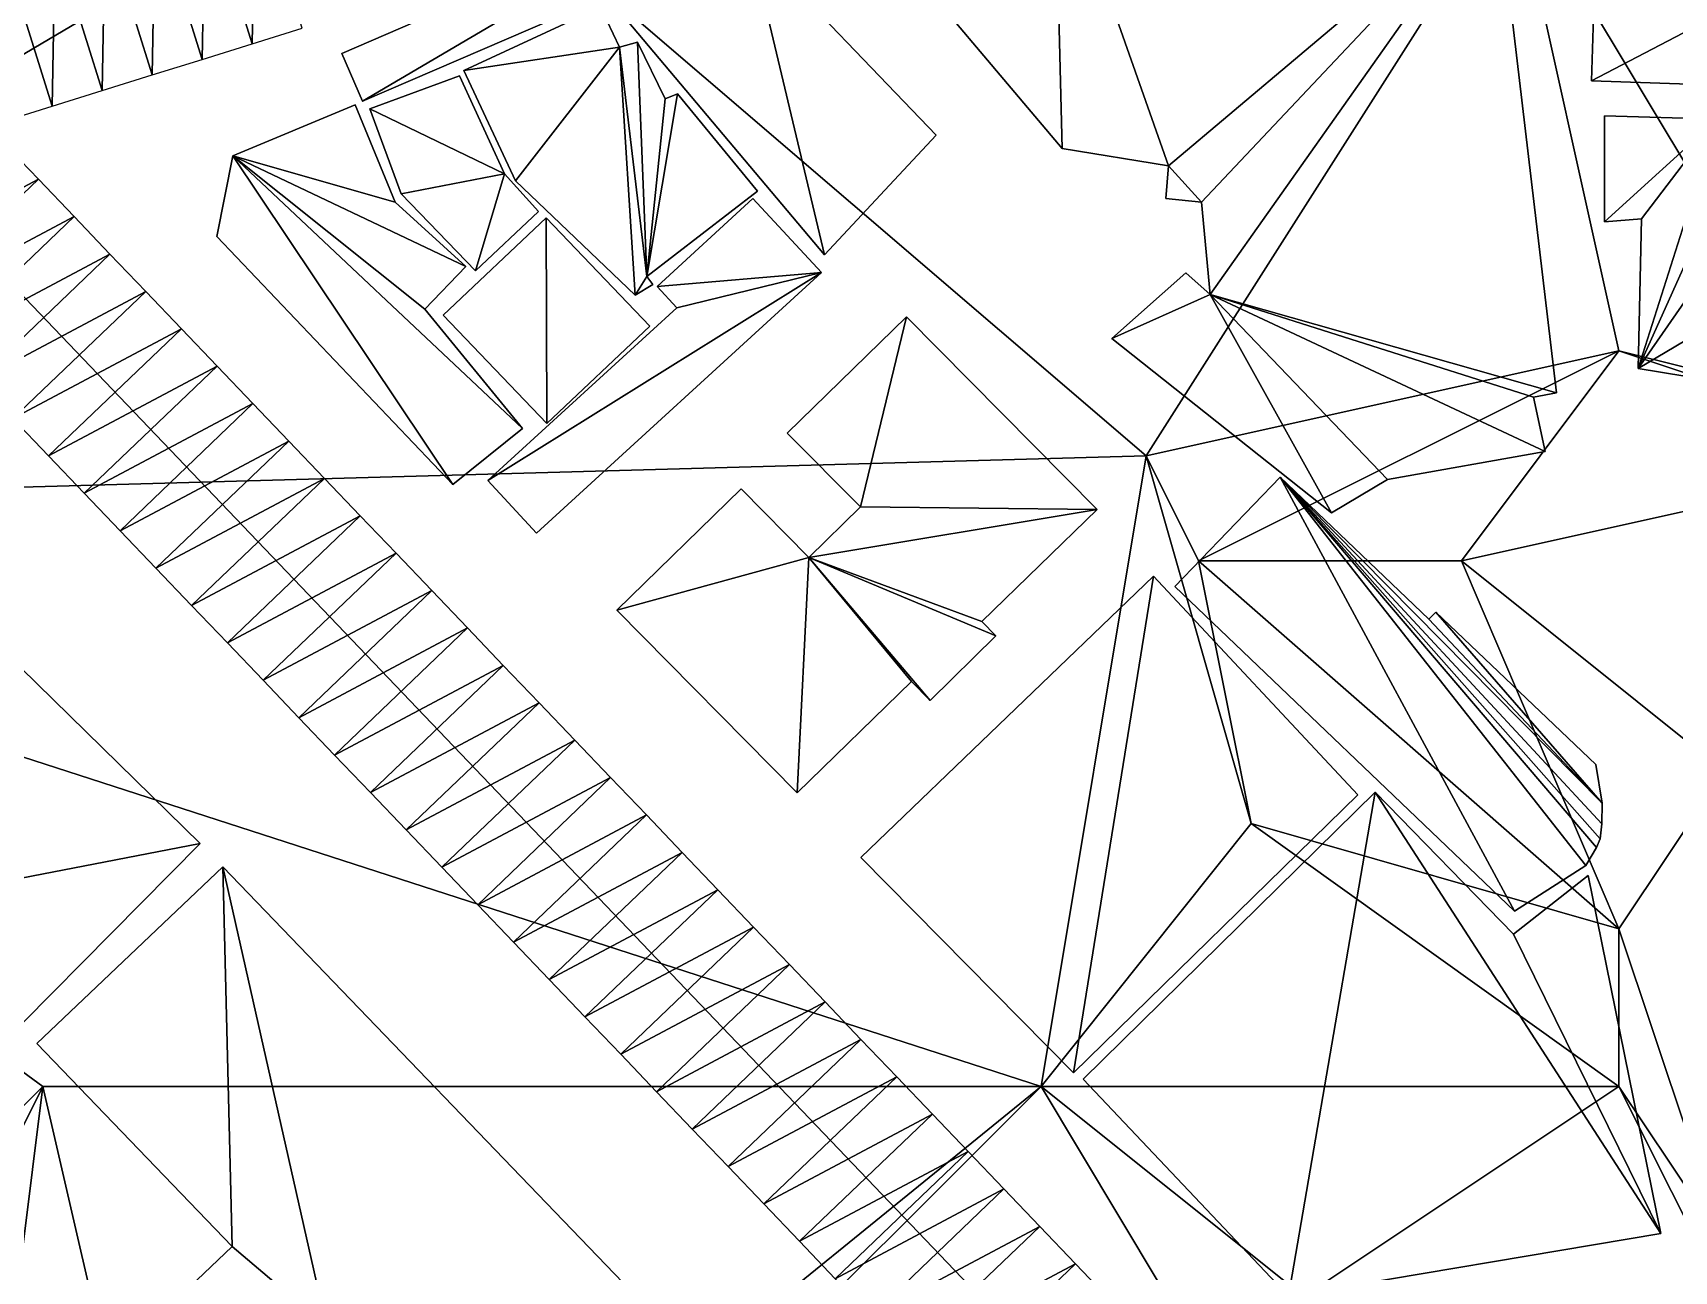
# Model space of a CAD drawing. Header units: metres. Extents: x -1103 to 901, y -902 to 905.
# Drawn here: x -860.4 to -797.9, y 205 to 252.1 of the extents above; entities that cross this region are included whole.
import ezdxf

# ---------------------------------------------------------------- set-up
doc = ezdxf.new("R2010")
doc.units = ezdxf.units.M
for name, color, linetype in [('OSM_BUILDING_FOOTPRINTS', 7, 'CONTINUOUS'), ('OSM_BUILDING_ROOFS', 1, 'CONTINUOUS'), ('OSM_BUILDING_WALLS', 8, 'CONTINUOUS'), ('OSM_ROAD_AXES', 2, 'CONTINUOUS'), ('OSM_ROAD_SURFACE', 9, 'CONTINUOUS'), ('OSM_TERRAIN', 3, 'CONTINUOUS')]:
    doc.layers.add(name, color=color, linetype=linetype)

msp = doc.modelspace()

# ---------------------------------------------------------------- linework, layer by layer
at = {"layer": 'OSM_BUILDING_FOOTPRINTS'}
for points in [[(-828.337, 256.164, 15.679), (-821.483, 259.371, 15.679), (-804.648, 257.58, 15.679), (-802.382, 238.404, 15.679), (-803.255, 238.227, 15.679), (-802.813, 236.17, 15.679), (-808.815, 235.097, 15.679), (-810.938, 233.836, 15.679), (-819.305, 240.472, 15.679), (-816.487, 242.971, 15.679), (-815.558, 242.141, 15.679), (-815.89, 245.658, 15.679), (-817.249, 245.791, 15.679), (-817.15, 247.041, 15.679), (-821.196, 247.704, 15.679), (-828.337, 256.164, 15.679)], [(-848.62, 251.309, 15.826), (-834.007, 257.635, 15.826), (-833.211, 255.81, 15.826), (-847.824, 249.495, 15.826), (-848.62, 251.309, 15.826)], [(-800.857, 256.375, 15.413), (-790.013, 256.043, 15.413), (-790.212, 249.452, 15.413), (-793.992, 249.573, 15.413), (-794.037, 248.014, 15.413), (-795.352, 248.047, 15.413), (-795.451, 244.818, 15.413), (-790.256, 244.663, 15.413), (-790.466, 237.884, 15.413), (-799.265, 239.322, 15.413), (-799.143, 245.017, 15.413), (-800.547, 244.906, 15.413), (-800.547, 248.943, 15.413), (-796.247, 248.81, 15.413), (-796.214, 250.115, 15.413), (-801.045, 250.27, 15.413), (-800.857, 256.375, 15.413)], [(-838.362, 253.289, 15.929), (-833.09, 255.6, 15.929), (-825.993, 248.202, 15.929), (-830.249, 243.656, 15.929), (-838.362, 253.289, 15.929)], [(-843.967, 250.668, 15.974), (-842.01, 246.465, 15.974), (-837.456, 242.119, 15.974), (-836.781, 242.517, 15.974), (-837.003, 242.827, 15.974), (-832.791, 246.078, 15.974), (-835.842, 249.783, 15.974), (-836.306, 249.584, 15.974), (-837.356, 251.751, 15.974), (-838.042, 251.552, 15.974), (-838.771, 253.078, 15.974), (-843.967, 250.668, 15.974)], [(-847.548, 249.208, 15.989), (-846.354, 245.967, 15.989), (-843.524, 243.048, 15.989), (-841.126, 245.304, 15.989), (-842.419, 246.731, 15.989), (-844.132, 250.468, 15.989), (-847.548, 249.208, 15.989)], [(-853.373, 244.353, 15.985), (-852.765, 247.416, 15.985), (-848.112, 249.362, 15.985), (-846.586, 245.658, 15.985), (-843.9, 243.203, 15.985), (-845.459, 241.577, 15.985), (-841.733, 237.043, 15.985), (-844.397, 234.908, 15.985), (-853.373, 244.353, 15.985)], [(-832.968, 245.791, 16), (-830.359, 242.982, 16), (-841.203, 233.062, 16), (-843.06, 235.063, 16), (-835.864, 241.632, 16), (-836.616, 242.451, 16), (-832.968, 245.791, 16)], [(-844.762, 241.356, 16), (-840.838, 245.061, 16), (-836.892, 240.936, 16), (-840.816, 237.231, 16), (-844.762, 241.356, 16)], [(-831.663, 236.866, 15.981), (-827.12, 241.29, 15.981), (-819.869, 233.958, 15.981), (-824.257, 229.689, 15.981), (-823.716, 229.147, 15.981), (-826.225, 226.692, 15.981), (-826.932, 227.411, 15.981), (-831.287, 223.175, 15.981), (-838.152, 230.12, 15.981), (-833.421, 234.743, 15.981), (-830.845, 232.133, 15.981), (-828.878, 234.057, 15.981), (-831.663, 236.866, 15.981)], [(-816.907, 231.027, 15.588), (-812.894, 235.185, 15.588), (-807.235, 229.789, 15.588), (-806.969, 230.054, 15.588), (-800.879, 224.248, 15.588), (-800.646, 222.777, 15.588), (-800.657, 221.992, 15.588), (-800.713, 221.417, 15.588), (-800.856, 221.085, 15.588), (-801.265, 220.4, 15.588), (-803.973, 218.674, 15.588), (-816.907, 231.027, 15.588)], [(-886.578, 220.365, 15.792), (-875.713, 231.325, 15.792), (-873.701, 229.356, 15.792), (-870.263, 232.818, 15.792), (-868.616, 231.214, 15.792), (-866.439, 233.415, 15.792), (-854.003, 221.239, 15.792), (-864.139, 211.021, 15.792), (-868.096, 214.891, 15.792), (-863.653, 219.381, 15.792), (-868.439, 224.059, 15.792), (-870.628, 221.847, 15.792), (-866.814, 218.121, 15.792), (-871.18, 213.708, 15.792), (-865.764, 208.411, 15.792), (-870.871, 203.257, 15.792), (-877.337, 209.583, 15.792), (-876.453, 210.468, 15.792), (-886.578, 220.365, 15.792)], [(-828.856, 220.709, 15.678), (-817.713, 231.414, 15.678), (-809.943, 223.098, 15.678), (-820.764, 212.514, 15.678), (-828.856, 220.709, 15.678)], [(-820.399, 212.271, 15.641), (-809.279, 223.198, 15.641), (-804.018, 217.79, 15.641), (-801.177, 220.024, 15.641), (-798.413, 206.399, 15.641), (-812.584, 204.01, 15.641), (-820.399, 212.271, 15.641)], [(-860.226, 213.631, 15.854), (-853.141, 220.355, 15.854), (-836.615, 203.18, 15.854), (-843.347, 196.788, 15.854), (-849.194, 202.859, 15.854), (-849.802, 202.284, 15.854), (-843.457, 195.693, 15.854), (-846.53, 192.785, 15.854), (-852.311, 198.801, 15.854), (-855.307, 195.958, 15.854), (-852.753, 193.293, 15.854), (-856.257, 189.953, 15.854), (-866.493, 200.603, 15.854), (-863.487, 203.456, 15.854), (-861.21, 201.09, 15.854), (-859.817, 202.417, 15.854), (-859.087, 201.654, 15.854), (-856.346, 204.242, 15.854), (-855.484, 203.346, 15.854), (-852.787, 205.901, 15.854), (-860.226, 213.631, 15.854)]]:
    msp.add_polyline3d(points, close=True, dxfattribs=at)
at = {"layer": 'OSM_BUILDING_ROOFS'}
for points in [[(-821.483, 259.371, 27.279), (-828.337, 256.164, 27.279), (-821.196, 247.704, 27.279)], [(-821.483, 259.371, 27.279), (-821.196, 247.704, 27.279), (-817.15, 247.041, 27.279)], [(-804.648, 257.58, 27.279), (-821.483, 259.371, 27.279), (-817.15, 247.041, 27.279)], [(-834.007, 257.635, 25.826), (-848.62, 251.309, 25.826), (-847.824, 249.495, 25.826)], [(-834.007, 257.635, 25.826), (-847.824, 249.495, 25.826), (-833.211, 255.81, 25.826)], [(-804.648, 257.58, 27.279), (-817.15, 247.041, 27.279), (-815.89, 245.658, 27.279)], [(-804.648, 257.58, 27.279), (-815.89, 245.658, 27.279), (-815.558, 242.141, 27.279)], [(-815.558, 242.141, 27.279), (-802.382, 238.404, 27.279), (-804.648, 257.58, 27.279)], [(-790.013, 256.043, 27.013), (-800.857, 256.375, 27.013), (-801.045, 250.27, 27.013)], [(-833.09, 255.6, 30.729), (-838.362, 253.289, 30.729), (-830.249, 243.656, 30.729)], [(-833.09, 255.6, 30.729), (-830.249, 243.656, 30.729), (-825.993, 248.202, 30.729)], [(-790.013, 256.043, 27.013), (-801.045, 250.27, 27.013), (-796.214, 250.115, 27.013)], [(-838.042, 251.552, 27.574), (-838.771, 253.078, 27.574), (-843.967, 250.668, 27.574)], [(-838.042, 251.552, 27.574), (-843.967, 250.668, 27.574), (-842.01, 246.465, 27.574)], [(-838.042, 251.552, 27.574), (-842.01, 246.465, 27.574), (-837.456, 242.119, 27.574)], [(-837.003, 242.827, 27.574), (-837.356, 251.751, 27.574), (-838.042, 251.552, 27.574)], [(-837.003, 242.827, 27.574), (-838.042, 251.552, 27.574), (-837.456, 242.119, 27.574)], [(-837.003, 242.827, 27.574), (-836.306, 249.584, 27.574), (-837.356, 251.751, 27.574)], [(-842.419, 246.731, 30.789), (-844.132, 250.468, 30.789), (-847.548, 249.208, 30.789)], [(-852.765, 247.416, 21.185), (-846.586, 245.658, 21.185), (-848.112, 249.362, 21.185)], [(-837.003, 242.827, 27.574), (-832.791, 246.078, 27.574), (-835.842, 249.783, 27.574)], [(-837.003, 242.827, 27.574), (-835.842, 249.783, 27.574), (-836.306, 249.584, 27.574)], [(-842.419, 246.731, 30.789), (-847.548, 249.208, 30.789), (-846.354, 245.967, 30.789)], [(-796.247, 248.81, 27.013), (-800.547, 248.943, 27.013), (-800.547, 244.906, 27.013)], [(-796.247, 248.81, 27.013), (-800.547, 244.906, 27.013), (-799.143, 245.017, 27.013)], [(-796.247, 248.81, 27.013), (-799.143, 245.017, 27.013), (-799.265, 239.322, 27.013)], [(-796.247, 248.81, 27.013), (-799.265, 239.322, 27.013), (-795.352, 248.047, 27.013)], [(-799.265, 239.322, 27.013), (-795.451, 244.818, 27.013), (-795.352, 248.047, 27.013)], [(-852.765, 247.416, 21.185), (-853.373, 244.353, 21.185), (-844.397, 234.908, 21.185)], [(-852.765, 247.416, 21.185), (-844.397, 234.908, 21.185), (-841.733, 237.043, 21.185)], [(-852.765, 247.416, 21.185), (-841.733, 237.043, 21.185), (-845.459, 241.577, 21.185)], [(-852.765, 247.416, 21.185), (-845.459, 241.577, 21.185), (-843.9, 243.203, 21.185)], [(-852.765, 247.416, 21.185), (-843.9, 243.203, 21.185), (-846.586, 245.658, 21.185)], [(-817.15, 247.041, 27.279), (-817.249, 245.791, 27.279), (-815.89, 245.658, 27.279)], [(-842.419, 246.731, 30.789), (-846.354, 245.967, 30.789), (-843.524, 243.048, 30.789)], [(-842.419, 246.731, 30.789), (-843.524, 243.048, 30.789), (-841.126, 245.304, 30.789)], [(-830.359, 242.982, 21.2), (-832.968, 245.791, 21.2), (-836.616, 242.451, 21.2)], [(-840.838, 245.061, 30.8), (-844.762, 241.356, 30.8), (-840.816, 237.231, 30.8)], [(-840.838, 245.061, 30.8), (-840.816, 237.231, 30.8), (-836.892, 240.936, 30.8)], [(-799.265, 239.322, 27.013), (-790.256, 244.663, 27.013), (-795.451, 244.818, 27.013)], [(-799.265, 239.322, 27.013), (-790.466, 237.884, 27.013), (-790.256, 244.663, 27.013)], [(-830.359, 242.982, 21.2), (-835.864, 241.632, 21.2), (-843.06, 235.063, 21.2)], [(-830.359, 242.982, 21.2), (-843.06, 235.063, 21.2), (-841.203, 233.062, 21.2)], [(-837.456, 242.119, 27.574), (-836.781, 242.517, 27.574), (-837.003, 242.827, 27.574)], [(-830.359, 242.982, 21.2), (-836.616, 242.451, 21.2), (-835.864, 241.632, 21.2)], [(-815.558, 242.141, 27.279), (-816.487, 242.971, 27.279), (-819.305, 240.472, 27.279)], [(-815.558, 242.141, 27.279), (-819.305, 240.472, 27.279), (-810.938, 233.836, 27.279)], [(-815.558, 242.141, 27.279), (-810.938, 233.836, 27.279), (-808.815, 235.097, 27.279)], [(-815.558, 242.141, 27.279), (-808.815, 235.097, 27.279), (-802.813, 236.17, 27.279)], [(-815.558, 242.141, 27.279), (-802.813, 236.17, 27.279), (-803.255, 238.227, 27.279)], [(-815.558, 242.141, 27.279), (-803.255, 238.227, 27.279), (-802.382, 238.404, 27.279)], [(-827.12, 241.29, 30.781), (-831.663, 236.866, 30.781), (-828.878, 234.057, 30.781)], [(-819.869, 233.958, 30.781), (-827.12, 241.29, 30.781), (-828.878, 234.057, 30.781)], [(-812.894, 235.185, 20.788), (-816.907, 231.027, 20.788), (-803.973, 218.674, 20.788)], [(-812.894, 235.185, 20.788), (-803.973, 218.674, 20.788), (-801.265, 220.4, 20.788)], [(-812.894, 235.185, 20.788), (-801.265, 220.4, 20.788), (-800.856, 221.085, 20.788)], [(-812.894, 235.185, 20.788), (-800.856, 221.085, 20.788), (-800.713, 221.417, 20.788)], [(-812.894, 235.185, 20.788), (-800.713, 221.417, 20.788), (-800.657, 221.992, 20.788)], [(-812.894, 235.185, 20.788), (-800.657, 221.992, 20.788), (-800.646, 222.777, 20.788)], [(-800.646, 222.777, 20.788), (-807.235, 229.789, 20.788), (-812.894, 235.185, 20.788)], [(-830.845, 232.133, 30.781), (-833.421, 234.743, 30.781), (-838.152, 230.12, 30.781)], [(-819.869, 233.958, 30.781), (-828.878, 234.057, 30.781), (-830.845, 232.133, 30.781)], [(-830.845, 232.133, 30.781), (-824.257, 229.689, 30.781), (-819.869, 233.958, 30.781)], [(-863.653, 219.381, 30.592), (-854.003, 221.239, 30.592), (-866.439, 233.415, 30.592)], [(-830.845, 232.133, 30.781), (-838.152, 230.12, 30.781), (-831.287, 223.175, 30.781)], [(-830.845, 232.133, 30.781), (-831.287, 223.175, 30.781), (-826.932, 227.411, 30.781)], [(-830.845, 232.133, 30.781), (-826.932, 227.411, 30.781), (-826.225, 226.692, 30.781)], [(-830.845, 232.133, 30.781), (-826.225, 226.692, 30.781), (-823.716, 229.147, 30.781)], [(-830.845, 232.133, 30.781), (-823.716, 229.147, 30.781), (-824.257, 229.689, 30.781)], [(-817.713, 231.414, 30.478), (-828.856, 220.709, 30.478), (-820.764, 212.514, 30.478)], [(-817.713, 231.414, 30.478), (-820.764, 212.514, 30.478), (-809.943, 223.098, 30.478)], [(-800.646, 222.777, 20.788), (-806.969, 230.054, 20.788), (-807.235, 229.789, 20.788)], [(-800.646, 222.777, 20.788), (-800.879, 224.248, 20.788), (-806.969, 230.054, 20.788)], [(-809.279, 223.198, 33.641), (-820.399, 212.271, 33.641), (-812.584, 204.01, 33.641)], [(-809.279, 223.198, 33.641), (-812.584, 204.01, 33.641), (-798.413, 206.399, 33.641)], [(-798.413, 206.399, 33.641), (-804.018, 217.79, 33.641), (-809.279, 223.198, 33.641)], [(-863.653, 219.381, 30.592), (-864.139, 211.021, 30.592), (-854.003, 221.239, 30.592)], [(-853.141, 220.355, 33.854), (-860.226, 213.631, 33.854), (-852.787, 205.901, 33.854)], [(-849.194, 202.859, 33.854), (-836.615, 203.18, 33.854), (-853.141, 220.355, 33.854)], [(-849.194, 202.859, 33.854), (-853.141, 220.355, 33.854), (-852.787, 205.901, 33.854)], [(-798.413, 206.399, 33.641), (-801.177, 220.024, 33.641), (-804.018, 217.79, 33.641)], [(-849.194, 202.859, 33.854), (-852.787, 205.901, 33.854), (-855.484, 203.346, 33.854)]]:
    msp.add_3dface(points, dxfattribs=at)
at = {"layer": 'OSM_BUILDING_WALLS'}
for points in [[(-834.007, 257.635, 15.826), (-848.62, 251.309, 15.826), (-848.62, 251.309, 25.826)], [(-834.007, 257.635, 15.826), (-848.62, 251.309, 25.826), (-834.007, 257.635, 25.826)], [(-802.382, 238.404, 15.679), (-804.648, 257.58, 15.679), (-804.648, 257.58, 27.279)], [(-802.382, 238.404, 15.679), (-804.648, 257.58, 27.279), (-802.382, 238.404, 27.279)], [(-800.857, 256.375, 15.413), (-801.045, 250.27, 15.413), (-801.045, 250.27, 27.013)], [(-800.857, 256.375, 15.413), (-801.045, 250.27, 27.013), (-800.857, 256.375, 27.013)], [(-847.824, 249.495, 15.826), (-833.211, 255.81, 15.826), (-833.211, 255.81, 25.826)], [(-847.824, 249.495, 15.826), (-833.211, 255.81, 25.826), (-847.824, 249.495, 25.826)], [(-825.993, 248.202, 15.929), (-833.09, 255.6, 15.929), (-833.09, 255.6, 30.729)], [(-825.993, 248.202, 15.929), (-833.09, 255.6, 30.729), (-825.993, 248.202, 30.729)], [(-828.337, 256.164, 15.679), (-821.196, 247.704, 15.679), (-821.196, 247.704, 27.279)], [(-828.337, 256.164, 15.679), (-821.196, 247.704, 27.279), (-828.337, 256.164, 27.279)], [(-838.771, 253.078, 15.974), (-843.967, 250.668, 15.974), (-843.967, 250.668, 27.574)], [(-838.771, 253.078, 15.974), (-843.967, 250.668, 27.574), (-838.771, 253.078, 27.574)], [(-838.042, 251.552, 15.974), (-838.771, 253.078, 15.974), (-838.771, 253.078, 27.574)], [(-838.042, 251.552, 15.974), (-838.771, 253.078, 27.574), (-838.042, 251.552, 27.574)], [(-838.362, 253.289, 15.929), (-830.249, 243.656, 15.929), (-830.249, 243.656, 30.729)], [(-838.362, 253.289, 15.929), (-830.249, 243.656, 30.729), (-838.362, 253.289, 30.729)], [(-848.62, 251.309, 15.826), (-847.824, 249.495, 15.826), (-847.824, 249.495, 25.826)], [(-848.62, 251.309, 15.826), (-847.824, 249.495, 25.826), (-848.62, 251.309, 25.826)], [(-837.356, 251.751, 15.974), (-838.042, 251.552, 15.974), (-838.042, 251.552, 27.574)], [(-837.356, 251.751, 15.974), (-838.042, 251.552, 27.574), (-837.356, 251.751, 27.574)], [(-836.306, 249.584, 15.974), (-837.356, 251.751, 15.974), (-837.356, 251.751, 27.574)], [(-836.306, 249.584, 15.974), (-837.356, 251.751, 27.574), (-836.306, 249.584, 27.574)], [(-843.967, 250.668, 15.974), (-842.01, 246.465, 15.974), (-842.01, 246.465, 27.574)], [(-843.967, 250.668, 15.974), (-842.01, 246.465, 27.574), (-843.967, 250.668, 27.574)], [(-844.132, 250.468, 15.989), (-847.548, 249.208, 15.989), (-847.548, 249.208, 30.789)], [(-844.132, 250.468, 15.989), (-847.548, 249.208, 30.789), (-844.132, 250.468, 30.789)], [(-842.419, 246.731, 15.989), (-844.132, 250.468, 15.989), (-844.132, 250.468, 30.789)], [(-842.419, 246.731, 15.989), (-844.132, 250.468, 30.789), (-842.419, 246.731, 30.789)], [(-801.045, 250.27, 15.413), (-796.214, 250.115, 15.413), (-796.214, 250.115, 27.013)], [(-801.045, 250.27, 15.413), (-796.214, 250.115, 27.013), (-801.045, 250.27, 27.013)], [(-848.112, 249.362, 15.985), (-852.765, 247.416, 15.985), (-852.765, 247.416, 21.185)], [(-848.112, 249.362, 15.985), (-852.765, 247.416, 21.185), (-848.112, 249.362, 21.185)], [(-846.586, 245.658, 15.985), (-848.112, 249.362, 15.985), (-848.112, 249.362, 21.185)], [(-846.586, 245.658, 15.985), (-848.112, 249.362, 21.185), (-846.586, 245.658, 21.185)], [(-835.842, 249.783, 15.974), (-836.306, 249.584, 15.974), (-836.306, 249.584, 27.574)], [(-835.842, 249.783, 15.974), (-836.306, 249.584, 27.574), (-835.842, 249.783, 27.574)], [(-832.791, 246.078, 15.974), (-835.842, 249.783, 15.974), (-835.842, 249.783, 27.574)], [(-832.791, 246.078, 15.974), (-835.842, 249.783, 27.574), (-832.791, 246.078, 27.574)], [(-847.548, 249.208, 15.989), (-846.354, 245.967, 15.989), (-846.354, 245.967, 30.789)], [(-847.548, 249.208, 15.989), (-846.354, 245.967, 30.789), (-847.548, 249.208, 30.789)], [(-796.247, 248.81, 15.413), (-800.547, 248.943, 15.413), (-800.547, 248.943, 27.013)], [(-796.247, 248.81, 15.413), (-800.547, 248.943, 27.013), (-796.247, 248.81, 27.013)], [(-800.547, 248.943, 15.413), (-800.547, 244.906, 15.413), (-800.547, 244.906, 27.013)], [(-800.547, 248.943, 15.413), (-800.547, 244.906, 27.013), (-800.547, 248.943, 27.013)], [(-830.249, 243.656, 15.929), (-825.993, 248.202, 15.929), (-825.993, 248.202, 30.729)], [(-830.249, 243.656, 15.929), (-825.993, 248.202, 30.729), (-830.249, 243.656, 30.729)], [(-821.196, 247.704, 15.679), (-817.15, 247.041, 15.679), (-817.15, 247.041, 27.279)], [(-821.196, 247.704, 15.679), (-817.15, 247.041, 27.279), (-821.196, 247.704, 27.279)], [(-852.765, 247.416, 15.985), (-853.373, 244.353, 15.985), (-853.373, 244.353, 21.185)], [(-852.765, 247.416, 15.985), (-853.373, 244.353, 21.185), (-852.765, 247.416, 21.185)], [(-817.15, 247.041, 15.679), (-817.249, 245.791, 15.679), (-817.249, 245.791, 27.279)], [(-817.15, 247.041, 15.679), (-817.249, 245.791, 27.279), (-817.15, 247.041, 27.279)], [(-841.126, 245.304, 15.989), (-842.419, 246.731, 15.989), (-842.419, 246.731, 30.789)], [(-841.126, 245.304, 15.989), (-842.419, 246.731, 30.789), (-841.126, 245.304, 30.789)], [(-842.01, 246.465, 15.974), (-837.456, 242.119, 15.974), (-837.456, 242.119, 27.574)], [(-842.01, 246.465, 15.974), (-837.456, 242.119, 27.574), (-842.01, 246.465, 27.574)], [(-843.9, 243.203, 15.985), (-846.586, 245.658, 15.985), (-846.586, 245.658, 21.185)], [(-843.9, 243.203, 15.985), (-846.586, 245.658, 21.185), (-843.9, 243.203, 21.185)], [(-846.354, 245.967, 15.989), (-843.524, 243.048, 15.989), (-843.524, 243.048, 30.789)], [(-846.354, 245.967, 15.989), (-843.524, 243.048, 30.789), (-846.354, 245.967, 30.789)], [(-837.003, 242.827, 15.974), (-832.791, 246.078, 15.974), (-832.791, 246.078, 27.574)], [(-837.003, 242.827, 15.974), (-832.791, 246.078, 27.574), (-837.003, 242.827, 27.574)], [(-832.968, 245.791, 16), (-836.616, 242.451, 16), (-836.616, 242.451, 21.2)], [(-832.968, 245.791, 16), (-836.616, 242.451, 21.2), (-832.968, 245.791, 21.2)], [(-830.359, 242.982, 16), (-832.968, 245.791, 16), (-832.968, 245.791, 21.2)], [(-830.359, 242.982, 16), (-832.968, 245.791, 21.2), (-830.359, 242.982, 21.2)], [(-817.249, 245.791, 15.679), (-815.89, 245.658, 15.679), (-815.89, 245.658, 27.279)], [(-817.249, 245.791, 15.679), (-815.89, 245.658, 27.279), (-817.249, 245.791, 27.279)], [(-815.89, 245.658, 15.679), (-815.558, 242.141, 15.679), (-815.558, 242.141, 27.279)], [(-815.89, 245.658, 15.679), (-815.558, 242.141, 27.279), (-815.89, 245.658, 27.279)], [(-840.838, 245.061, 16), (-844.762, 241.356, 16), (-844.762, 241.356, 30.8)], [(-840.838, 245.061, 16), (-844.762, 241.356, 30.8), (-840.838, 245.061, 30.8)], [(-843.524, 243.048, 15.989), (-841.126, 245.304, 15.989), (-841.126, 245.304, 30.789)], [(-843.524, 243.048, 15.989), (-841.126, 245.304, 30.789), (-843.524, 243.048, 30.789)], [(-836.892, 240.936, 16), (-840.838, 245.061, 16), (-840.838, 245.061, 30.8)], [(-836.892, 240.936, 16), (-840.838, 245.061, 30.8), (-836.892, 240.936, 30.8)], [(-800.547, 244.906, 15.413), (-799.143, 245.017, 15.413), (-799.143, 245.017, 27.013)], [(-800.547, 244.906, 15.413), (-799.143, 245.017, 27.013), (-800.547, 244.906, 27.013)], [(-799.143, 245.017, 15.413), (-799.265, 239.322, 15.413), (-799.265, 239.322, 27.013)], [(-799.143, 245.017, 15.413), (-799.265, 239.322, 27.013), (-799.143, 245.017, 27.013)], [(-853.373, 244.353, 15.985), (-844.397, 234.908, 15.985), (-844.397, 234.908, 21.185)], [(-853.373, 244.353, 15.985), (-844.397, 234.908, 21.185), (-853.373, 244.353, 21.185)], [(-845.459, 241.577, 15.985), (-843.9, 243.203, 15.985), (-843.9, 243.203, 21.185)], [(-845.459, 241.577, 15.985), (-843.9, 243.203, 21.185), (-845.459, 241.577, 21.185)], [(-841.203, 233.062, 16), (-830.359, 242.982, 16), (-830.359, 242.982, 21.2)], [(-841.203, 233.062, 16), (-830.359, 242.982, 21.2), (-841.203, 233.062, 21.2)], [(-837.456, 242.119, 15.974), (-836.781, 242.517, 15.974), (-836.781, 242.517, 27.574)], [(-837.456, 242.119, 15.974), (-836.781, 242.517, 27.574), (-837.456, 242.119, 27.574)], [(-836.781, 242.517, 15.974), (-837.003, 242.827, 15.974), (-837.003, 242.827, 27.574)], [(-836.781, 242.517, 15.974), (-837.003, 242.827, 27.574), (-836.781, 242.517, 27.574)], [(-836.616, 242.451, 16), (-835.864, 241.632, 16), (-835.864, 241.632, 21.2)], [(-836.616, 242.451, 16), (-835.864, 241.632, 21.2), (-836.616, 242.451, 21.2)], [(-816.487, 242.971, 15.679), (-819.305, 240.472, 15.679), (-819.305, 240.472, 27.279)], [(-816.487, 242.971, 15.679), (-819.305, 240.472, 27.279), (-816.487, 242.971, 27.279)], [(-815.558, 242.141, 15.679), (-816.487, 242.971, 15.679), (-816.487, 242.971, 27.279)], [(-815.558, 242.141, 15.679), (-816.487, 242.971, 27.279), (-815.558, 242.141, 27.279)], [(-841.733, 237.043, 15.985), (-845.459, 241.577, 15.985), (-845.459, 241.577, 21.185)], [(-841.733, 237.043, 15.985), (-845.459, 241.577, 21.185), (-841.733, 237.043, 21.185)], [(-844.762, 241.356, 16), (-840.816, 237.231, 16), (-840.816, 237.231, 30.8)], [(-844.762, 241.356, 16), (-840.816, 237.231, 30.8), (-844.762, 241.356, 30.8)], [(-835.864, 241.632, 16), (-843.06, 235.063, 16), (-843.06, 235.063, 21.2)], [(-835.864, 241.632, 16), (-843.06, 235.063, 21.2), (-835.864, 241.632, 21.2)], [(-827.12, 241.29, 15.981), (-831.663, 236.866, 15.981), (-831.663, 236.866, 30.781)], [(-827.12, 241.29, 15.981), (-831.663, 236.866, 30.781), (-827.12, 241.29, 30.781)], [(-819.869, 233.958, 15.981), (-827.12, 241.29, 15.981), (-827.12, 241.29, 30.781)], [(-819.869, 233.958, 15.981), (-827.12, 241.29, 30.781), (-819.869, 233.958, 30.781)], [(-840.816, 237.231, 16), (-836.892, 240.936, 16), (-836.892, 240.936, 30.8)], [(-840.816, 237.231, 16), (-836.892, 240.936, 30.8), (-840.816, 237.231, 30.8)], [(-819.305, 240.472, 15.679), (-810.938, 233.836, 15.679), (-810.938, 233.836, 27.279)], [(-819.305, 240.472, 15.679), (-810.938, 233.836, 27.279), (-819.305, 240.472, 27.279)], [(-799.265, 239.322, 15.413), (-790.466, 237.884, 15.413), (-790.466, 237.884, 27.013)], [(-799.265, 239.322, 15.413), (-790.466, 237.884, 27.013), (-799.265, 239.322, 27.013)], [(-803.255, 238.227, 15.679), (-802.382, 238.404, 15.679), (-802.382, 238.404, 27.279)], [(-803.255, 238.227, 15.679), (-802.382, 238.404, 27.279), (-803.255, 238.227, 27.279)], [(-802.813, 236.17, 15.679), (-803.255, 238.227, 15.679), (-803.255, 238.227, 27.279)], [(-802.813, 236.17, 15.679), (-803.255, 238.227, 27.279), (-802.813, 236.17, 27.279)], [(-844.397, 234.908, 15.985), (-841.733, 237.043, 15.985), (-841.733, 237.043, 21.185)], [(-844.397, 234.908, 15.985), (-841.733, 237.043, 21.185), (-844.397, 234.908, 21.185)], [(-831.663, 236.866, 15.981), (-828.878, 234.057, 15.981), (-828.878, 234.057, 30.781)], [(-831.663, 236.866, 15.981), (-828.878, 234.057, 30.781), (-831.663, 236.866, 30.781)], [(-808.815, 235.097, 15.679), (-802.813, 236.17, 15.679), (-802.813, 236.17, 27.279)], [(-808.815, 235.097, 15.679), (-802.813, 236.17, 27.279), (-808.815, 235.097, 27.279)], [(-843.06, 235.063, 16), (-841.203, 233.062, 16), (-841.203, 233.062, 21.2)], [(-843.06, 235.063, 16), (-841.203, 233.062, 21.2), (-843.06, 235.063, 21.2)], [(-812.894, 235.185, 15.588), (-816.907, 231.027, 15.588), (-816.907, 231.027, 20.788)], [(-812.894, 235.185, 15.588), (-816.907, 231.027, 20.788), (-812.894, 235.185, 20.788)], [(-807.235, 229.789, 15.588), (-812.894, 235.185, 15.588), (-812.894, 235.185, 20.788)], [(-807.235, 229.789, 15.588), (-812.894, 235.185, 20.788), (-807.235, 229.789, 20.788)], [(-810.938, 233.836, 15.679), (-808.815, 235.097, 15.679), (-808.815, 235.097, 27.279)], [(-810.938, 233.836, 15.679), (-808.815, 235.097, 27.279), (-810.938, 233.836, 27.279)], [(-833.421, 234.743, 15.981), (-838.152, 230.12, 15.981), (-838.152, 230.12, 30.781)], [(-833.421, 234.743, 15.981), (-838.152, 230.12, 30.781), (-833.421, 234.743, 30.781)], [(-830.845, 232.133, 15.981), (-833.421, 234.743, 15.981), (-833.421, 234.743, 30.781)], [(-830.845, 232.133, 15.981), (-833.421, 234.743, 30.781), (-830.845, 232.133, 30.781)], [(-828.878, 234.057, 15.981), (-830.845, 232.133, 15.981), (-830.845, 232.133, 30.781)], [(-828.878, 234.057, 15.981), (-830.845, 232.133, 30.781), (-828.878, 234.057, 30.781)], [(-824.257, 229.689, 15.981), (-819.869, 233.958, 15.981), (-819.869, 233.958, 30.781)], [(-824.257, 229.689, 15.981), (-819.869, 233.958, 30.781), (-824.257, 229.689, 30.781)], [(-854.003, 221.239, 15.792), (-866.439, 233.415, 15.792), (-866.439, 233.415, 30.592)], [(-854.003, 221.239, 15.792), (-866.439, 233.415, 30.592), (-854.003, 221.239, 30.592)], [(-817.713, 231.414, 15.678), (-828.856, 220.709, 15.678), (-828.856, 220.709, 30.478)], [(-817.713, 231.414, 15.678), (-828.856, 220.709, 30.478), (-817.713, 231.414, 30.478)], [(-809.943, 223.098, 15.678), (-817.713, 231.414, 15.678), (-817.713, 231.414, 30.478)], [(-809.943, 223.098, 15.678), (-817.713, 231.414, 30.478), (-809.943, 223.098, 30.478)], [(-816.907, 231.027, 15.588), (-803.973, 218.674, 15.588), (-803.973, 218.674, 20.788)], [(-816.907, 231.027, 15.588), (-803.973, 218.674, 20.788), (-816.907, 231.027, 20.788)], [(-838.152, 230.12, 15.981), (-831.287, 223.175, 15.981), (-831.287, 223.175, 30.781)], [(-838.152, 230.12, 15.981), (-831.287, 223.175, 30.781), (-838.152, 230.12, 30.781)], [(-806.969, 230.054, 15.588), (-807.235, 229.789, 15.588), (-807.235, 229.789, 20.788)], [(-806.969, 230.054, 15.588), (-807.235, 229.789, 20.788), (-806.969, 230.054, 20.788)], [(-800.879, 224.248, 15.588), (-806.969, 230.054, 15.588), (-806.969, 230.054, 20.788)], [(-800.879, 224.248, 15.588), (-806.969, 230.054, 20.788), (-800.879, 224.248, 20.788)], [(-823.716, 229.147, 15.981), (-824.257, 229.689, 15.981), (-824.257, 229.689, 30.781)], [(-823.716, 229.147, 15.981), (-824.257, 229.689, 30.781), (-823.716, 229.147, 30.781)], [(-826.225, 226.692, 15.981), (-823.716, 229.147, 15.981), (-823.716, 229.147, 30.781)], [(-826.225, 226.692, 15.981), (-823.716, 229.147, 30.781), (-826.225, 226.692, 30.781)], [(-831.287, 223.175, 15.981), (-826.932, 227.411, 15.981), (-826.932, 227.411, 30.781)], [(-831.287, 223.175, 15.981), (-826.932, 227.411, 30.781), (-831.287, 223.175, 30.781)], [(-826.932, 227.411, 15.981), (-826.225, 226.692, 15.981), (-826.225, 226.692, 30.781)], [(-826.932, 227.411, 15.981), (-826.225, 226.692, 30.781), (-826.932, 227.411, 30.781)], [(-800.646, 222.777, 15.588), (-800.879, 224.248, 15.588), (-800.879, 224.248, 20.788)], [(-800.646, 222.777, 15.588), (-800.879, 224.248, 20.788), (-800.646, 222.777, 20.788)], [(-820.764, 212.514, 15.678), (-809.943, 223.098, 15.678), (-809.943, 223.098, 30.478)], [(-820.764, 212.514, 15.678), (-809.943, 223.098, 30.478), (-820.764, 212.514, 30.478)], [(-809.279, 223.198, 15.641), (-820.399, 212.271, 15.641), (-820.399, 212.271, 33.641)], [(-809.279, 223.198, 15.641), (-820.399, 212.271, 33.641), (-809.279, 223.198, 33.641)], [(-804.018, 217.79, 15.641), (-809.279, 223.198, 15.641), (-809.279, 223.198, 33.641)], [(-804.018, 217.79, 15.641), (-809.279, 223.198, 33.641), (-804.018, 217.79, 33.641)], [(-800.657, 221.992, 15.588), (-800.646, 222.777, 15.588), (-800.646, 222.777, 20.788)], [(-800.657, 221.992, 15.588), (-800.646, 222.777, 20.788), (-800.657, 221.992, 20.788)], [(-800.713, 221.417, 15.588), (-800.657, 221.992, 15.588), (-800.657, 221.992, 20.788)], [(-800.713, 221.417, 15.588), (-800.657, 221.992, 20.788), (-800.713, 221.417, 20.788)], [(-864.139, 211.021, 15.792), (-854.003, 221.239, 15.792), (-854.003, 221.239, 30.592)], [(-864.139, 211.021, 15.792), (-854.003, 221.239, 30.592), (-864.139, 211.021, 30.592)], [(-800.856, 221.085, 15.588), (-800.713, 221.417, 15.588), (-800.713, 221.417, 20.788)], [(-800.856, 221.085, 15.588), (-800.713, 221.417, 20.788), (-800.856, 221.085, 20.788)], [(-828.856, 220.709, 15.678), (-820.764, 212.514, 15.678), (-820.764, 212.514, 30.478)], [(-828.856, 220.709, 15.678), (-820.764, 212.514, 30.478), (-828.856, 220.709, 30.478)], [(-801.265, 220.4, 15.588), (-800.856, 221.085, 15.588), (-800.856, 221.085, 20.788)], [(-801.265, 220.4, 15.588), (-800.856, 221.085, 20.788), (-801.265, 220.4, 20.788)], [(-853.141, 220.355, 15.854), (-860.226, 213.631, 15.854), (-860.226, 213.631, 33.854)], [(-853.141, 220.355, 15.854), (-860.226, 213.631, 33.854), (-853.141, 220.355, 33.854)], [(-836.615, 203.18, 15.854), (-853.141, 220.355, 15.854), (-853.141, 220.355, 33.854)], [(-836.615, 203.18, 15.854), (-853.141, 220.355, 33.854), (-836.615, 203.18, 33.854)], [(-801.177, 220.024, 15.641), (-804.018, 217.79, 15.641), (-804.018, 217.79, 33.641)], [(-801.177, 220.024, 15.641), (-804.018, 217.79, 33.641), (-801.177, 220.024, 33.641)], [(-803.973, 218.674, 15.588), (-801.265, 220.4, 15.588), (-801.265, 220.4, 20.788)], [(-803.973, 218.674, 15.588), (-801.265, 220.4, 20.788), (-803.973, 218.674, 20.788)], [(-798.413, 206.399, 15.641), (-801.177, 220.024, 15.641), (-801.177, 220.024, 33.641)], [(-798.413, 206.399, 15.641), (-801.177, 220.024, 33.641), (-798.413, 206.399, 33.641)], [(-860.226, 213.631, 15.854), (-852.787, 205.901, 15.854), (-852.787, 205.901, 33.854)], [(-860.226, 213.631, 15.854), (-852.787, 205.901, 33.854), (-860.226, 213.631, 33.854)], [(-820.399, 212.271, 15.641), (-812.584, 204.01, 15.641), (-812.584, 204.01, 33.641)], [(-820.399, 212.271, 15.641), (-812.584, 204.01, 33.641), (-820.399, 212.271, 33.641)], [(-812.584, 204.01, 15.641), (-798.413, 206.399, 15.641), (-798.413, 206.399, 33.641)], [(-812.584, 204.01, 15.641), (-798.413, 206.399, 33.641), (-812.584, 204.01, 33.641)], [(-852.787, 205.901, 15.854), (-855.484, 203.346, 15.854), (-855.484, 203.346, 33.854)], [(-852.787, 205.901, 15.854), (-855.484, 203.346, 33.854), (-852.787, 205.901, 33.854)]]:
    msp.add_3dface(points, dxfattribs=at)
at = {"layer": 'OSM_ROAD_AXES'}
msp.add_polyline3d([(-658.459, 30.519, 14.781), (-710.678, 83.181, 17.71), (-747.532, 124.397, 16.044), (-813.689, 192.863, 18.856), (-868.141, 249.805, 17.888), (-918.459, 302.29, 16.647)], dxfattribs=at)
at = {"layer": 'OSM_ROAD_SURFACE'}
for points in [[(-851.916, 258.004, 17.897), (-853.818, 257.412, 17.9), (-852.032, 251.683, 17.929)], [(-851.916, 258.004, 17.897), (-852.032, 251.683, 17.929), (-850.13, 252.276, 17.926)], [(-855.72, 256.819, 17.904), (-857.622, 256.226, 17.907), (-855.836, 250.498, 17.934)], [(-855.72, 256.819, 17.904), (-855.836, 250.498, 17.934), (-853.934, 251.091, 17.931)], [(-853.818, 257.412, 17.9), (-855.72, 256.819, 17.904), (-853.934, 251.091, 17.931)], [(-853.818, 257.412, 17.9), (-853.934, 251.091, 17.931), (-852.032, 251.683, 17.929)], [(-857.622, 256.226, 17.907), (-859.524, 255.633, 17.91), (-857.738, 249.905, 17.937)], [(-857.622, 256.226, 17.907), (-857.738, 249.905, 17.937), (-855.836, 250.498, 17.934)], [(-859.524, 255.633, 17.91), (-861.426, 255.04, 17.914), (-859.64, 249.312, 17.939)], [(-859.524, 255.633, 17.91), (-859.64, 249.312, 17.939), (-857.738, 249.905, 17.937)], [(-861.426, 255.04, 17.914), (-861.542, 248.719, 17.942), (-859.64, 249.312, 17.939)], [(-860.166, 246.529, 17.954), (-861.528, 247.953, 17.946), (-866.587, 243.115, 17.97)], [(-860.166, 246.529, 17.954), (-866.587, 243.115, 17.97), (-865.225, 241.691, 17.978)], [(-858.805, 245.106, 17.962), (-860.166, 246.529, 17.954), (-865.225, 241.691, 17.978)], [(-858.805, 245.106, 17.962), (-865.225, 241.691, 17.978), (-863.864, 240.268, 17.986)], [(-857.444, 243.682, 17.97), (-858.805, 245.106, 17.962), (-863.864, 240.268, 17.986)], [(-857.444, 243.682, 17.97), (-863.864, 240.268, 17.986), (-862.503, 238.844, 17.994)], [(-856.082, 242.259, 17.978), (-857.444, 243.682, 17.97), (-862.503, 238.844, 17.994)], [(-856.082, 242.259, 17.978), (-862.503, 238.844, 17.994), (-861.142, 237.421, 18.003)], [(-854.721, 240.835, 17.986), (-856.082, 242.259, 17.978), (-861.142, 237.421, 18.003)], [(-854.721, 240.835, 17.986), (-861.142, 237.421, 18.003), (-859.78, 235.997, 18.011)], [(-853.36, 239.412, 17.995), (-854.721, 240.835, 17.986), (-859.78, 235.997, 18.011)], [(-853.36, 239.412, 17.995), (-859.78, 235.997, 18.011), (-858.419, 234.574, 18.019)], [(-851.999, 237.988, 18.003), (-853.36, 239.412, 17.995), (-858.419, 234.574, 18.019)], [(-851.999, 237.988, 18.003), (-858.419, 234.574, 18.019), (-857.058, 233.15, 18.026)], [(-850.637, 236.564, 18.011), (-851.999, 237.988, 18.003), (-857.058, 233.15, 18.026)], [(-850.637, 236.564, 18.011), (-857.058, 233.15, 18.026), (-855.696, 231.727, 18.033)], [(-849.276, 235.141, 18.019), (-850.637, 236.564, 18.011), (-855.696, 231.727, 18.033)], [(-849.276, 235.141, 18.019), (-855.696, 231.727, 18.033), (-854.335, 230.303, 18.041)], [(-847.915, 233.717, 18.026), (-849.276, 235.141, 18.019), (-854.335, 230.303, 18.041)], [(-847.915, 233.717, 18.026), (-854.335, 230.303, 18.041), (-852.974, 228.879, 18.048)], [(-846.553, 232.294, 18.033), (-847.915, 233.717, 18.026), (-852.974, 228.879, 18.048)], [(-846.553, 232.294, 18.033), (-852.974, 228.879, 18.048), (-851.613, 227.456, 18.055)], [(-845.192, 230.87, 18.041), (-846.553, 232.294, 18.033), (-851.613, 227.456, 18.055)], [(-845.192, 230.87, 18.041), (-851.613, 227.456, 18.055), (-850.251, 226.032, 18.062)], [(-843.831, 229.447, 18.048), (-845.192, 230.87, 18.041), (-850.251, 226.032, 18.062)], [(-843.831, 229.447, 18.048), (-850.251, 226.032, 18.062), (-848.89, 224.609, 18.07)], [(-842.47, 228.023, 18.055), (-843.831, 229.447, 18.048), (-848.89, 224.609, 18.07)], [(-842.47, 228.023, 18.055), (-848.89, 224.609, 18.07), (-847.529, 223.185, 18.077)], [(-841.108, 226.6, 18.063), (-842.47, 228.023, 18.055), (-847.529, 223.185, 18.077)], [(-841.108, 226.6, 18.063), (-847.529, 223.185, 18.077), (-846.167, 221.762, 18.084)], [(-839.747, 225.176, 18.07), (-841.108, 226.6, 18.063), (-846.167, 221.762, 18.084)], [(-839.747, 225.176, 18.07), (-846.167, 221.762, 18.084), (-844.806, 220.338, 18.091)], [(-838.386, 223.753, 18.077), (-839.747, 225.176, 18.07), (-844.806, 220.338, 18.091)], [(-838.386, 223.753, 18.077), (-844.806, 220.338, 18.091), (-843.445, 218.915, 18.098)], [(-837.024, 222.329, 18.084), (-838.386, 223.753, 18.077), (-843.445, 218.915, 18.098)], [(-837.024, 222.329, 18.084), (-843.445, 218.915, 18.098), (-842.083, 217.491, 18.095)], [(-835.663, 220.905, 18.092), (-837.024, 222.329, 18.084), (-842.083, 217.491, 18.095)], [(-835.663, 220.905, 18.092), (-842.083, 217.491, 18.095), (-840.722, 216.068, 18.092)], [(-834.302, 219.482, 18.099), (-835.663, 220.905, 18.092), (-840.722, 216.068, 18.092)], [(-834.302, 219.482, 18.099), (-840.722, 216.068, 18.092), (-839.361, 214.644, 18.089)], [(-832.94, 218.058, 18.106), (-834.302, 219.482, 18.099), (-839.361, 214.644, 18.089)], [(-832.94, 218.058, 18.106), (-839.361, 214.644, 18.089), (-838, 213.22, 18.086)], [(-831.579, 216.635, 18.113), (-832.94, 218.058, 18.106), (-838, 213.22, 18.086)], [(-831.579, 216.635, 18.113), (-838, 213.22, 18.086), (-836.638, 211.797, 18.084)], [(-830.218, 215.211, 18.121), (-831.579, 216.635, 18.113), (-836.638, 211.797, 18.084)], [(-830.218, 215.211, 18.121), (-836.638, 211.797, 18.084), (-835.277, 210.373, 18.091)], [(-828.857, 213.788, 18.123), (-830.218, 215.211, 18.121), (-835.277, 210.373, 18.091)], [(-828.857, 213.788, 18.123), (-835.277, 210.373, 18.091), (-833.916, 208.95, 18.097)], [(-827.495, 212.364, 18.12), (-828.857, 213.788, 18.123), (-833.916, 208.95, 18.097)], [(-827.495, 212.364, 18.12), (-833.916, 208.95, 18.097), (-832.554, 207.526, 18.104)], [(-826.134, 210.941, 18.124), (-827.495, 212.364, 18.12), (-832.554, 207.526, 18.104)], [(-826.134, 210.941, 18.124), (-832.554, 207.526, 18.104), (-831.193, 206.103, 18.111)], [(-824.773, 209.517, 18.166), (-826.134, 210.941, 18.124), (-831.193, 206.103, 18.111)], [(-824.773, 209.517, 18.166), (-831.193, 206.103, 18.111), (-829.832, 204.679, 18.264)], [(-823.411, 208.094, 18.307), (-824.773, 209.517, 18.166), (-829.832, 204.679, 18.264)], [(-823.411, 208.094, 18.307), (-829.832, 204.679, 18.264), (-828.471, 203.256, 18.426)], [(-822.05, 206.67, 18.417), (-823.411, 208.094, 18.307), (-828.471, 203.256, 18.426)], [(-822.05, 206.67, 18.417), (-828.471, 203.256, 18.426), (-827.109, 201.832, 18.537)], [(-820.689, 205.246, 18.528), (-822.05, 206.67, 18.417), (-827.109, 201.832, 18.537)], [(-820.689, 205.246, 18.528), (-827.109, 201.832, 18.537), (-825.748, 200.409, 18.621)], [(-819.328, 203.823, 18.639), (-820.689, 205.246, 18.528), (-825.748, 200.409, 18.621)]]:
    msp.add_3dface(points, dxfattribs=at)
at = {"layer": 'OSM_TERRAIN'}
for points in [[(-860, 256, 17.859), (-888, 278, 17.939), (-908, 248, 17.872)], [(-890, 234, 17.961), (-818, 236, 17.975), (-846, 260, 17.836)], [(-890, 234, 17.961), (-846, 260, 17.836), (-860, 256, 17.859)], [(-818, 236, 17.975), (-804, 258, 17.921), (-846, 260, 17.836)], [(-818, 236, 17.975), (-800, 240, 17.724), (-804, 258, 17.921)], [(-800, 240, 17.724), (-792, 238, 17.648), (-804, 258, 17.921)], [(-792, 238, 17.648), (-792, 256, 17.668), (-804, 258, 17.921)], [(-890, 234, 17.961), (-860, 256, 17.859), (-908, 248, 17.872)], [(-816, 232, 17.643), (-800, 240, 17.724), (-818, 236, 17.975)], [(-816, 232, 17.643), (-806, 232, 17.628), (-800, 240, 17.724)], [(-806, 232, 17.628), (-788, 236, 17.02), (-800, 240, 17.724)], [(-788, 236, 17.02), (-792, 238, 17.648), (-800, 240, 17.724)], [(-822, 212, 18.089), (-818, 236, 17.975), (-890, 234, 17.961)], [(-814, 222, 18.039), (-818, 236, 17.975), (-822, 212, 18.089)], [(-814, 222, 18.039), (-816, 232, 17.643), (-818, 236, 17.975)], [(-796, 224, 17.053), (-788, 236, 17.02), (-806, 232, 17.628)], [(-860, 212, 17.946), (-822, 212, 18.089), (-890, 234, 17.961)], [(-860, 212, 17.946), (-890, 234, 17.961), (-866, 206, 17.773)], [(-814, 222, 18.039), (-800, 218, 17.65), (-816, 232, 17.643)], [(-800, 218, 17.65), (-806, 232, 17.628), (-816, 232, 17.643)], [(-800, 218, 17.65), (-796, 224, 17.053), (-806, 232, 17.628)], [(-800, 218, 17.65), (-796, 206, 17.268), (-796, 224, 17.053)], [(-822, 212, 18.089), (-800, 212, 18.033), (-814, 222, 18.039)], [(-800, 212, 18.033), (-800, 218, 17.65), (-814, 222, 18.039)], [(-800, 212, 18.033), (-796, 206, 17.268), (-800, 218, 17.65)], [(-862, 208, 17.647), (-860, 212, 17.946), (-866, 206, 17.773)], [(-862, 196, 17.962), (-854, 186, 17.998), (-860, 212, 17.946)], [(-862, 196, 17.962), (-860, 212, 17.946), (-862, 208, 17.647)], [(-854, 186, 17.998), (-822, 212, 18.089), (-860, 212, 17.946)], [(-834, 200, 18.401), (-822, 212, 18.089), (-854, 186, 17.998)], [(-834, 200, 18.401), (-816, 202, 18.773), (-822, 212, 18.089)], [(-816, 202, 18.773), (-812, 204, 18.119), (-822, 212, 18.089)], [(-812, 204, 18.119), (-800, 212, 18.033), (-822, 212, 18.089)], [(-812, 204, 18.119), (-796, 204, 17.906), (-800, 212, 18.033)], [(-796, 204, 17.906), (-796, 206, 17.268), (-800, 212, 18.033)]]:
    msp.add_3dface(points, dxfattribs=at)

doc.saveas('drawing.dxf')
